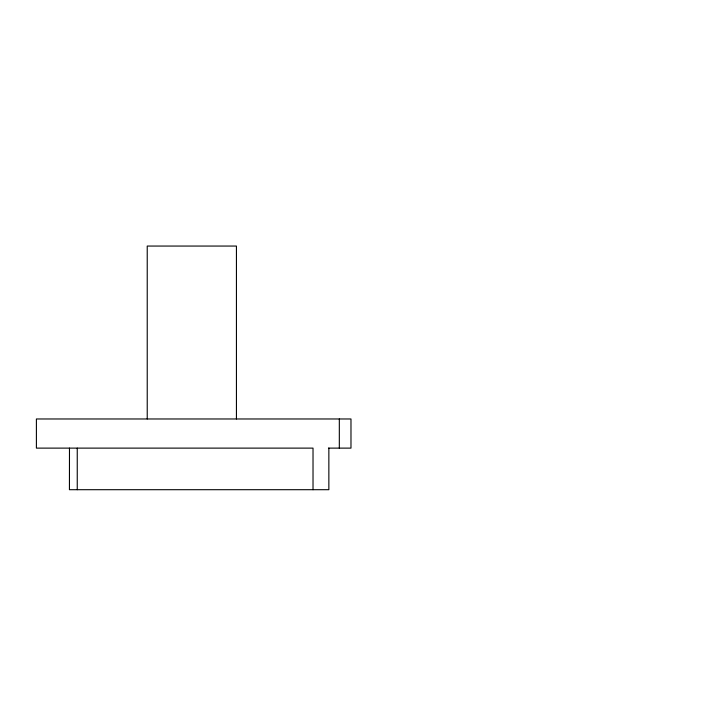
<?xml version="1.0" encoding="UTF-8"?>
<svg xmlns="http://www.w3.org/2000/svg" width="728" height="728" viewBox="0 0 728 728"><rect width="100%" height="100%" fill="white"/><g stroke="black" fill="none" stroke-linecap="round" stroke-linejoin="round"><path stroke-width="1.09" d="M328.437 448.12L350.978 448.12L350.978 418.973L36.4 418.973L36.4 448.12L313.022 448.12L313.022 489.698M339.321 418.973L339.321 448.12M328.856 448.12L328.856 489.698L69.433 489.698L69.478 448.12M236.436 418.973L236.436 246.055L147.229 246.055L147.229 418.973M77.25 448.12L77.25 489.698"/></g></svg>
